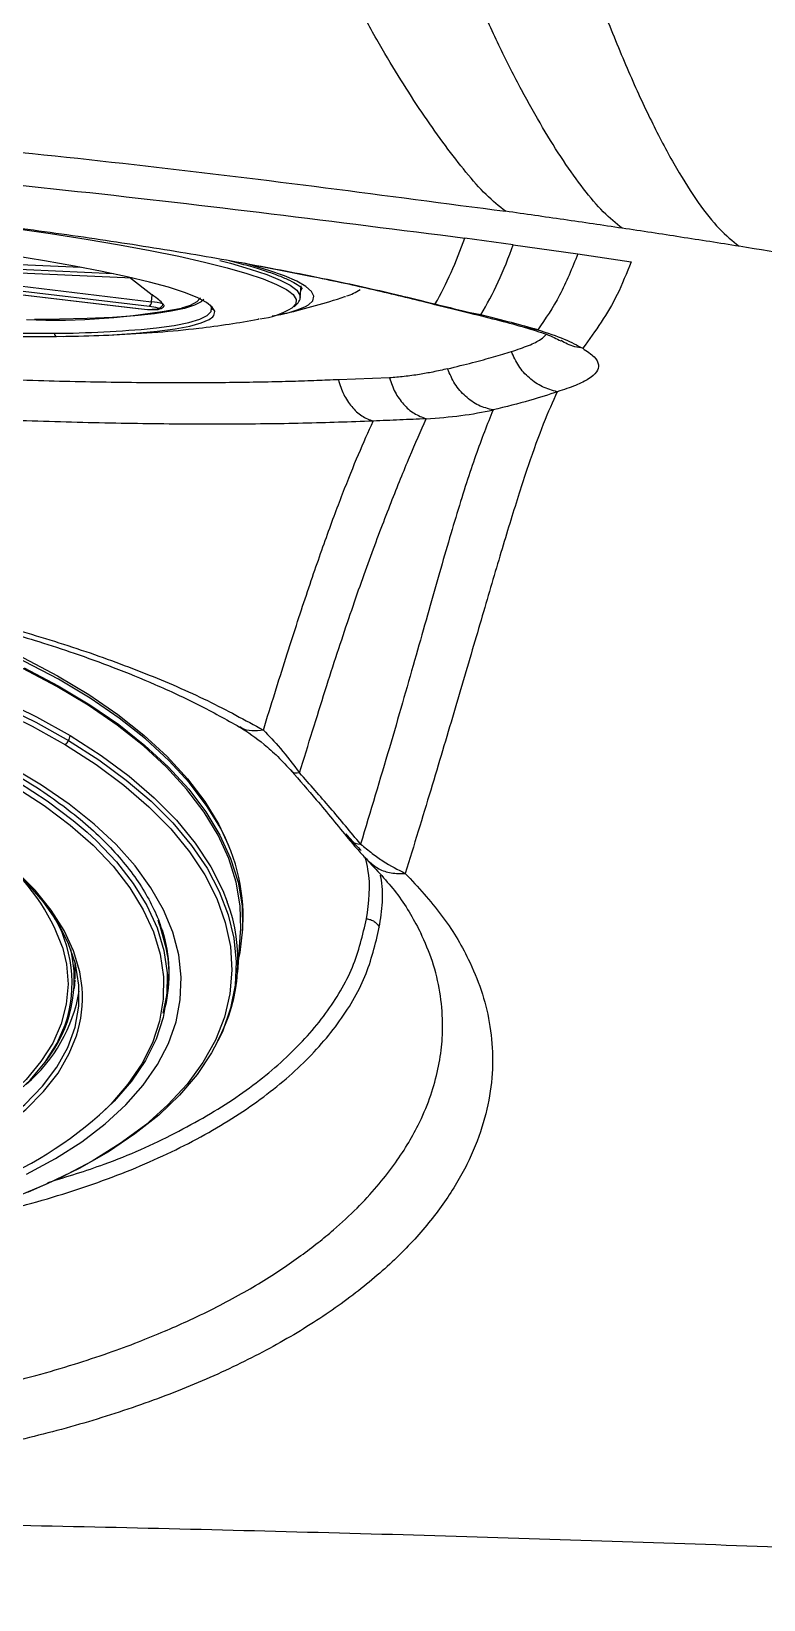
# Model space of a CAD drawing. Extents: x 939 to 1039, y 781 to 934.
# Drawn here: x 997.25 to 1000.24, y 874.99 to 881.4 of the extents above; entities that cross this region are included whole.
import ezdxf

# ---------------------------------------------------------------- set-up
doc = ezdxf.new("R2010")
doc.units = 0
doc.header["$MEASUREMENT"] = 0
doc.layers.add('1', color=4, linetype='Continuous')

# ---------------------------------------------------------------- blocks, each defined once
blk = doc.blocks.new('Envoy')
at = {"layer": '1', "color": 3, "linetype": 'Continuous', "lineweight": 25}
for p, q in [((60.5657, 81.3533), (60.3675, 81.3806)), ((60.5657, 81.3533), (60.8296, 81.3158)), ((57.9161, 81.301), (58.7981, 81.2617)), ((58.9319, 81.235), (57.921, 81.2801)), ((60.8296, 81.3158), (60.9386, 81.2999)), ((60.9386, 81.2999), (61.0473, 81.2839)), ((57.9104, 81.2266), (59.0333, 81.0925)), ((57.9112, 81.2266), (59.0341, 81.0925)), ((59.0787, 81.1009), (57.9558, 81.235)), ((57.9612, 81.2648), (59.0079, 81.2182)), ((57.9619, 81.2647), (59.0085, 81.218)), ((57.9643, 81.2548), (59.0872, 81.1207)), ((58.998, 81.2208), (59.0899, 81.1481)), ((59.6946, 81.1379), (59.6993, 81.1852)), ((59.0333, 81.0925), (59.0341, 81.0925)), ((59.0872, 81.1207), (59.0899, 81.1481)), ((59.337, 81.0895), (59.3324, 81.0891)), ((60.4336, 81.0664), (60.3895, 81.0756)), ((60.6131, 81.0172), (60.6659, 81.0059)), ((60.0596, 80.8097), (59.851, 80.8019)), ((59.44, 78.3825), (59.4511, 78.5453)), ((59.4589, 78.5447), (59.4607, 78.5713)), ((58.7725, 78.3157), (58.7749, 78.3514)), ((59.1513, 78.2997), (59.1333, 78.2149)), ((59.1502, 78.2874), (59.1538, 78.3286))]:
    blk.add_line(p, q, dxfattribs=at)
at = {"layer": '1', "color": 3, "linetype": 'Continuous', "lineweight": 25, "flags": 128}
for points in [[(59.3456, 81.0822), (59.3359, 81.0989), (59.3118, 81.1179), (59.2737, 81.1377), (59.2219, 81.1583), (59.1567, 81.1794), (59.0786, 81.2009), (58.9881, 81.2227), (58.886, 81.2446), (58.773, 81.2664), (58.6498, 81.2879), (58.5174, 81.3091)], [(57.6345, 81.5218), (57.6704, 81.5185), (57.8486, 81.5011), (58.0239, 81.4826), (58.1952, 81.463), (58.3615, 81.4424), (58.5216, 81.421), (58.6748, 81.3989), (58.8199, 81.3762), (58.9561, 81.3531), (59.0826, 81.3297), (59.1986, 81.3062), (59.3034, 81.2827), (59.3963, 81.2594), (59.4768, 81.2363), (59.5443, 81.2137), (59.5986, 81.1916), (59.6391, 81.1703), (59.6482, 81.1642)], [(59.3661, 81.2888), (59.4101, 81.2774), (59.4911, 81.2542), (59.559, 81.2315), (59.6136, 81.2093), (59.6543, 81.1878), (59.6811, 81.1672), (59.6937, 81.1475), (59.6946, 81.1379)], [(59.7162, 81.1005), (59.7286, 81.1076), (59.7469, 81.1247), (59.7513, 81.143), (59.7418, 81.1624), (59.7185, 81.1828), (59.6814, 81.2041), (59.6309, 81.2261), (59.5671, 81.2487), (59.4906, 81.2717), (59.4677, 81.278)], [(59.6482, 81.1642), (59.6657, 81.1498), (59.6782, 81.1302), (59.6766, 81.1118), (59.6624, 81.0958)], [(59.6973, 81.1647), (59.7006, 81.1705), (59.7026, 81.178)], [(59.3006, 81.1294), (59.291, 81.1207), (59.2634, 81.1063), (59.222, 81.0933), (59.1674, 81.0817), (59.0998, 81.0717), (59.0198, 81.0634), (58.9279, 81.0567), (58.8248, 81.0518), (58.7112, 81.0487), (58.609, 81.0475)], [(59.0949, 81.0124), (59.1072, 81.0138), (59.1801, 81.0239), (59.2394, 81.0356), (59.2845, 81.0489), (59.3152, 81.0638), (59.3312, 81.08), (59.3323, 81.0974), (59.3266, 81.1075)], [(59.2874, 81.1371), (59.2868, 81.1355), (59.2731, 81.12), (59.2456, 81.1057), (59.2097, 81.0941)], [(58.6992, 80.9786), (58.8185, 80.9813), (58.9274, 80.9857), (59.025, 80.992), (59.1107, 81), (59.1838, 81.0097), (59.2438, 81.021), (59.2903, 81.0339), (59.323, 81.0482), (59.3375, 81.0591)], [(59.3375, 81.0591), (59.3415, 81.0639), (59.3459, 81.0808), (59.3456, 81.0822)], [(58.5667, 79.625), (58.7058, 79.5521), (58.8349, 79.4748), (58.9534, 79.3935), (59.0607, 79.3086), (59.1562, 79.2206), (59.2394, 79.1299), (59.3098, 79.037), (59.367, 78.9425), (59.4109, 78.8467), (59.441, 78.7504), (59.4573, 78.6538), (59.4596, 78.5577), (59.4481, 78.4624), (59.4442, 78.4439)], [(59.4511, 78.5453), (59.4518, 78.5581), (59.4494, 78.654), (59.4332, 78.7503), (59.4032, 78.8464), (59.3595, 78.9418), (59.3024, 79.0361), (59.2322, 79.1286), (59.1493, 79.2191), (59.0541, 79.3068), (58.9471, 79.3915), (58.8289, 79.4725), (58.7002, 79.5496), (58.5615, 79.6222)], [(59.3487, 79.0052), (59.3116, 79.0636), (59.2412, 79.1565), (59.158, 79.2472), (59.0625, 79.3352), (58.9552, 79.4201), (58.8367, 79.5014), (58.7076, 79.5787), (58.5685, 79.6516), (58.4203, 79.7196), (58.2636, 79.7825), (58.0995, 79.8398), (57.9286, 79.8914), (57.752, 79.9368), (57.6802, 79.9531)], [(55.073, 79.6143), (55.2213, 79.6703), (55.3787, 79.7202), (55.5442, 79.7635), (55.717, 79.8001), (55.896, 79.8298), (56.0802, 79.8524), (56.2687, 79.8677), (56.4603, 79.8757), (56.6541, 79.8764), (56.8488, 79.8697), (57.0435, 79.8556), (57.2371, 79.8343), (57.4283, 79.8059), (57.6163, 79.7705), (57.7999, 79.7284), (57.9781, 79.6797), (58.15, 79.6247), (58.3144, 79.5638), (58.4706, 79.4972), (58.6177, 79.4254), (58.7548, 79.3488)], [(57.9048, 79.911), (57.9264, 79.905), (58.0967, 79.8536), (58.2603, 79.7964), (58.4165, 79.7338), (58.5642, 79.6659), (58.7029, 79.5933), (58.8316, 79.5162), (58.9498, 79.4352), (59.0567, 79.3506), (59.1519, 79.2628), (59.2348, 79.1724), (59.305, 79.0798), (59.3621, 78.9856), (59.4021, 78.8994)], [(58.4724, 79.4732), (58.6154, 79.4031), (58.7489, 79.3284)], [(55.0867, 79.5738), (55.2337, 79.6293), (55.3896, 79.6787), (55.5537, 79.7217), (55.7249, 79.758), (55.9023, 79.7874), (56.0849, 79.8097), (56.2717, 79.8249), (56.4616, 79.8329), (56.6536, 79.8335), (56.8466, 79.8269), (57.0396, 79.813), (57.2314, 79.7919), (57.4209, 79.7637), (57.6072, 79.7286), (57.7892, 79.6869), (57.9658, 79.6386), (58.1361, 79.5841), (58.2991, 79.5237), (58.4539, 79.4578), (58.5996, 79.3866), (58.7355, 79.3107)], [(58.5763, 77.5582), (58.6947, 77.6217), (58.8022, 77.6902), (58.8982, 77.7632), (58.9821, 77.8402), (59.0533, 77.9209), (59.1116, 78.0048), (59.1565, 78.0913), (59.1878, 78.1799), (59.2052, 78.2702), (59.2088, 78.3616), (59.1985, 78.4536), (59.1743, 78.5456), (59.1364, 78.6371), (59.0849, 78.7276), (59.0203, 78.8165), (58.9429, 78.9034), (58.8531, 78.9876), (58.7514, 79.0688), (58.6385, 79.1464), (58.515, 79.2199)], [(55.2656, 79.4011), (55.405, 79.453), (55.5533, 79.4988), (55.7093, 79.5381), (55.8723, 79.5708), (56.0411, 79.5967), (56.2148, 79.6156), (56.3922, 79.6273), (56.5723, 79.6318), (56.754, 79.6291), (56.9362, 79.6193), (57.1177, 79.6022), (57.2974, 79.5781), (57.4742, 79.5472), (57.6471, 79.5095), (57.815, 79.4654), (57.9767, 79.4151), (58.1315, 79.3588), (58.2782, 79.2971), (58.416, 79.2301), (58.5441, 79.1585), (58.6616, 79.0825), (58.7679, 79.0026), (58.8242, 78.9546)], [(55.3293, 79.4012), (55.4126, 79.431), (55.5599, 79.4765), (55.715, 79.5156), (55.877, 79.5481), (56.0448, 79.5738), (56.2174, 79.5926), (56.3938, 79.6042), (56.5728, 79.6087), (56.7534, 79.6061), (56.9345, 79.5962), (57.1149, 79.5793), (57.2935, 79.5554), (57.4693, 79.5246), (57.6411, 79.4872), (57.8079, 79.4433), (57.9687, 79.3933), (58.1225, 79.3374), (58.2684, 79.276), (58.4053, 79.2095), (58.5326, 79.1382), (58.6494, 79.0627), (58.6547, 79.059)], [(58.8037, 78.3185), (58.7941, 78.384), (58.7692, 78.469), (58.7303, 78.5533), (58.6776, 78.6364), (58.6116, 78.7176), (58.5327, 78.7963)], [(58.7355, 79.3107), (58.8607, 79.2303), (58.9746, 79.1461), (59.0765, 79.0584), (59.1659, 78.9677), (59.2423, 78.8746), (59.3051, 78.7795), (59.3542, 78.683), (59.3891, 78.5857), (59.4098, 78.488), (59.416, 78.3906), (59.4078, 78.2939), (59.3853, 78.1986), (59.3484, 78.105), (59.2975, 78.0139), (59.2328, 77.9256), (59.1547, 77.8407), (59.0636, 77.7597), (58.96, 77.6829), (58.8445, 77.6109), (58.7178, 77.544), (58.5806, 77.4826)], [(58.7489, 79.3284), (58.8721, 79.2494), (58.9845, 79.1667), (59.0854, 79.0807), (59.1743, 78.9918), (59.2507, 78.9004), (59.3143, 78.8072), (59.3645, 78.7125), (59.4013, 78.6169), (59.4244, 78.5209), (59.4337, 78.425), (59.4291, 78.3297), (59.4107, 78.2356), (59.3785, 78.143), (59.3708, 78.1254)], [(58.7548, 79.3488), (58.8812, 79.2677), (58.9961, 79.1827), (59.0989, 79.0942), (59.1891, 79.0027), (59.2661, 78.9088), (59.3296, 78.8128), (59.3791, 78.7155), (59.3971, 78.6703)], [(58.6547, 79.059), (58.7551, 78.9833), (58.8488, 78.9007), (58.9302, 78.8151), (58.9986, 78.7273), (59.0537, 78.6377), (59.0951, 78.547), (59.1226, 78.4555), (59.136, 78.364), (59.1351, 78.2729), (59.1202, 78.1829), (59.0911, 78.0944), (59.0481, 78.0081), (58.9914, 77.9245), (58.9215, 77.844), (58.9031, 77.8255)], [(58.1557, 77.5913), (58.2765, 77.6461), (58.3864, 77.7065), (58.4845, 77.772), (58.57, 77.8422), (58.6423, 77.9165), (58.7009, 77.9944), (58.7454, 78.0753), (58.7753, 78.1585), (58.7905, 78.2435), (58.7908, 78.3295), (58.7763, 78.416), (58.7471, 78.5023), (58.7033, 78.5877), (58.6453, 78.6716), (58.5736, 78.7534), (58.4887, 78.8324), (58.3912, 78.9081), (58.3168, 78.9582)], [(58.8242, 78.9546), (58.8622, 78.9194), (58.944, 78.8334), (59.0129, 78.745), (59.0683, 78.6549), (59.11, 78.5636), (59.1376, 78.4716), (59.1511, 78.3795), (59.1502, 78.2879), (59.1352, 78.1973), (59.1059, 78.1083), (59.0627, 78.0215), (59.0057, 77.9373), (58.9353, 77.8563), (58.8729, 77.797)], [(58.7232, 78.4847), (58.7395, 78.4154), (58.7463, 78.3332), (58.7392, 78.2517), (58.7183, 78.1714), (58.6838, 78.0931), (58.6359, 78.0172), (58.575, 77.9442), (58.5015, 77.8748), (58.4159, 77.8094), (58.3189, 77.7485), (58.2111, 77.6925), (58.0934, 77.6418)], [(58.7752, 78.3548), (58.7758, 78.4101), (58.7754, 78.4171)], [(58.1054, 77.6365), (58.2242, 77.6877), (58.333, 77.7442), (58.4309, 77.8057), (58.5173, 77.8717), (58.5915, 77.9418), (58.653, 78.0154), (58.7013, 78.092), (58.735, 78.1679)], [(58.1641, 77.5759), (58.2831, 77.6297), (58.3915, 77.689), (58.4886, 77.7531), (58.5738, 77.8218), (58.6463, 77.8945), (58.7057, 77.9707), (58.7515, 78.0498), (58.7807, 78.1225)], [(59.3708, 78.1254), (59.3328, 78.0526), (59.2737, 77.9648), (59.2016, 77.8801), (59.1169, 77.7989), (59.02, 77.7217), (58.9114, 77.6488), (58.7918, 77.5807), (58.6617, 77.5177), (58.5483, 77.4703)]]:
    blk.add_lwpolyline(points, dxfattribs=at)
at = {"layer": '1', "color": 3, "linetype": 'Continuous', "lineweight": 25}
for centre, radius, start, end in [((58.6449, 96.9623), 15.9838, 260.12515, 270.19468), ((58.6371, 96.8672), 15.8755, 260.12519, 270.19451), ((59.8196, 81.3523), 0.2181, 287.28272, 303.38686), ((58.6844, 83.8965), 2.8512, 267.83132, 280.61622), ((59.1021, 81.6642), 0.5757, 263.21909, 268.22265), ((59.0634, 81.1192), 0.0239, 309.87587, 3.52197), ((59.0595, 80.895), 0.2068, 74.65595, 84.67709), ((59.0619, 80.8493), 0.2725, 74.66382, 84.6693), ((59.5002, 81.3576), 0.308, 275.57378, 301.77669), ((59.5011, 81.6046), 0.5481, 278.33497, 293.11006), ((58.7017, 80.9893), 0.011, 167.08054, 256.39858), ((58.6682, 85.3929), 4.4012, 270.29729, 275.56393), ((58.6942, 79.3558), 0.0611, 312.4884, 333.37878), ((58.7008, 79.3534), 0.0542, 332.49902, 355.15351), ((58.7076, 78.6082), 0.754, 357.19579, 31.76491), ((57.9466, 78.2132), 0.8227, 19.26401, 51.20574), ((58.7536, 78.4291), 0.6872, 331.66713, 20.55495), ((58.2272, 78.3382), 0.5356, 341.4574, 32.17324), ((58.5543, 78.3753), 0.6052, 346.97717, 17.13773), ((58.2363, 78.3525), 0.5356, 321.95423, 13.4755), ((58.16, 78.414), 0.6415, 310.37427, 350.26473), ((58.2992, 78.2782), 0.5061, 342.08527, 4.56956), ((57.8116, 79.0046), 1.6067, 291.10379, 312.7901)]:
    blk.add_arc(centre, radius, start, end, dxfattribs=at)
for points, knots in [([(60.0979, 85.5543), (60.1202, 85.4287), (60.1647, 85.1773), (60.2387, 84.8043), (60.3173, 84.4375), (60.4003, 84.0793), (60.4872, 83.7322), (60.5773, 83.399), (60.6696, 83.0826), (60.7636, 82.7855), (60.8585, 82.5096), (60.9537, 82.2572), (61.0483, 82.0302), (61.1417, 81.8308), (61.2333, 81.6604), (61.3221, 81.5215), (61.408, 81.4126), (61.4616, 81.3689), (61.4884, 81.3471)], [0, 0, 0, 0, 0.062246, 0.124572, 0.186923, 0.249468, 0.312206, 0.375028, 0.437849, 0.500572, 0.563257, 0.625925, 0.688486, 0.750883, 0.813209, 0.875526, 0.937795, 1, 1, 1, 1]), ([(60.534, 81.4899), (60.5078, 81.5108), (60.4554, 81.5527), (60.3727, 81.6476), (60.2886, 81.756), (60.2033, 81.8767), (60.117, 82.0077), (60.0298, 82.1507), (59.9413, 82.311), (59.861, 82.4775), (59.7899, 82.6493), (59.7289, 82.8181), (59.6689, 83.0099), (59.6112, 83.2223), (59.5567, 83.4495), (59.497, 83.7251), (59.4337, 84.0475), (59.3669, 84.4135), (59.3025, 84.7811), (59.2601, 85.0267), (59.2389, 85.1498)], [0, 0, 0, 0, 0.062881, 0.125754, 0.188606, 0.251433, 0.314128, 0.376685, 0.439183, 0.501623, 0.543052, 0.584344, 0.625571, 0.666822, 0.708245, 0.749813, 0.812179, 0.874598, 0.93718, 1, 1, 1, 1]), ([(61.0108, 81.4208), (60.9853, 81.4412), (60.9344, 81.4821), (60.8536, 81.5781), (60.7708, 81.6938), (60.6861, 81.8294), (60.6, 81.9827), (60.5128, 82.154), (60.4245, 82.3451), (60.3453, 82.536), (60.276, 82.7215), (60.2171, 82.8945), (60.159, 83.0822), (60.1024, 83.2838), (60.0475, 83.4968), (59.9857, 83.755), (59.9183, 84.0593), (59.8463, 84.4083), (59.7771, 84.7618), (59.7332, 84.9995), (59.7112, 85.1185)], [0, 0, 0, 0, 0.062875, 0.125739, 0.188584, 0.251403, 0.314091, 0.376639, 0.439131, 0.501576, 0.543011, 0.584315, 0.62556, 0.66683, 0.708267, 0.749835, 0.8122, 0.874607, 0.937184, 1, 1, 1, 1]), ([(45.7552, 81.4899), (46.2453, 81.5547), (47.2255, 81.6842), (48.7019, 81.8266), (50.181, 81.9307), (51.6624, 81.9926), (53.1447, 82.0134), (54.627, 81.9926), (56.1082, 81.9307), (57.5873, 81.8266), (59.0636, 81.6842), (60.0438, 81.5547), (60.534, 81.4899)], [0, 0, 0, 0, 0.100032, 0.200051, 0.300052, 0.400036, 0.500007, 0.599976, 0.699953, 0.799948, 0.899965, 1, 1, 1, 1]), ([(45.9217, 81.3806), (46.4582, 81.4486), (47.5314, 81.5847), (49.1481, 81.7272), (50.7682, 81.8242), (52.3909, 81.8714), (54.0046, 81.8696), (55.6079, 81.82), (57.1989, 81.7226), (58.7866, 81.5813), (59.8406, 81.4475), (60.3675, 81.3806)], [0, 0, 0, 0, 0.111971, 0.223957, 0.335963, 0.447987, 0.560017, 0.670039, 0.780044, 0.890029, 1, 1, 1, 1]), ([(57.5344, 81.5313), (57.6636, 81.5195), (57.9225, 81.496), (58.3042, 81.453), (58.6769, 81.4049), (59.0363, 81.352), (59.3786, 81.2951), (59.6983, 81.2353), (59.9941, 81.1734), (60.1624, 81.1321), (60.2471, 81.1114)], [0, 0, 0, 0, 0.121824, 0.244086, 0.367067, 0.491019, 0.61617, 0.742687, 0.870641, 1, 1, 1, 1]), ([(61.0108, 81.4208), (60.9314, 81.4325), (60.7725, 81.4561), (60.6135, 81.4786), (60.534, 81.4899)], [0, 0, 0, 0, 0.499999, 1, 1, 1, 1]), ([(61.4884, 81.3471), (61.4088, 81.3597), (61.2497, 81.3847), (61.0904, 81.4088), (61.0108, 81.4208)], [0, 0, 0, 0, 0.500002, 1, 1, 1, 1]), ([(60.2471, 81.1114), (60.2693, 81.1531), (60.3137, 81.2364), (60.3496, 81.3325), (60.3675, 81.3806)], [0, 0, 0, 0, 0.500365, 1, 1, 1, 1]), ([(60.4336, 81.0664), (60.4581, 81.1102), (60.5071, 81.1977), (60.5462, 81.3014), (60.5657, 81.3533)], [0, 0, 0, 0, 0.500288, 1, 1, 1, 1]), ([(63.4441, 80.9991), (63.1192, 81.0616), (62.4689, 81.1867), (61.8154, 81.2936), (61.4884, 81.3471)], [0, 0, 0, 0, 0.4996733, 1, 1, 1, 1]), ([(59.4046, 81.289), (59.4314, 81.282), (59.4857, 81.2678), (59.5531, 81.247), (59.6098, 81.2267), (59.6537, 81.2079), (59.6832, 81.1913), (59.6992, 81.1795), (59.7037, 81.1724), (59.7033, 81.1739), (59.7032, 81.1742)], [0, 0, 0, 0, 0.147022, 0.296845, 0.445639, 0.592656, 0.736472, 0.858602, 0.97399, 1, 1, 1, 1]), ([(60.8296, 81.3158), (60.806, 81.2576), (60.7588, 81.141), (60.6969, 81.0509), (60.6659, 81.0059)], [0, 0, 0, 0, 0.499912, 1, 1, 1, 1]), ([(61.0473, 81.2839), (61.0288, 81.2374), (60.9919, 81.1443), (60.9268, 81.0372), (60.8752, 80.9659), (60.8495, 80.9303)], [0, 0, 0, 0, 0.333266, 0.666803, 1, 1, 1, 1]), ([(59.5165, 81.2681), (59.5912, 81.2539), (59.7552, 81.2227), (59.9892, 81.1726), (60.1339, 81.1371), (60.2082, 81.1189)], [0, 0, 0, 0, 0.288673, 0.634238, 1, 1, 1, 1]), ([(59.0842, 81.0888), (59.0915, 81.0886), (59.102, 81.0884), (59.1118, 81.0889), (59.1166, 81.0896), (59.1193, 81.0905), (59.1201, 81.092), (59.1166, 81.0934), (59.1142, 81.0944)], [0, 0, 0, 0, 0.271449, 0.389527, 0.509237, 0.625998, 0.74167, 1, 1, 1, 1]), ([(59.0879, 81.0894), (59.0936, 81.0897), (59.1055, 81.0904), (59.1206, 81.0921), (59.1329, 81.0947), (59.1364, 81.099), (59.1382, 81.1012)], [0, 0, 0, 0, 0.228476, 0.472495, 0.729789, 1, 1, 1, 1]), ([(59.134, 81.1121), (59.1291, 81.1171), (59.1189, 81.1275), (59.0999, 81.141), (59.0899, 81.1481)], [0, 0, 0, 0, 0.477836, 1, 1, 1, 1]), ([(59.1142, 81.0944), (59.1166, 81.0946), (59.1212, 81.0949), (59.1275, 81.0989), (59.1323, 81.1048), (59.1334, 81.1097), (59.134, 81.1121)], [0, 0, 0, 0, 0.25001, 0.500042, 0.750053, 1, 1, 1, 1]), ([(59.1368, 81.1013), (59.1375, 81.1018), (59.1404, 81.1036), (59.1367, 81.1085), (59.134, 81.1121)], [0, 0, 0, 0, 0.248828, 1, 1, 1, 1]), ([(59.6235, 81.071), (59.6289, 81.0721), (59.6723, 81.0812), (59.7571, 81.1045), (59.8376, 81.1272), (59.8788, 81.1422), (59.8797, 81.1425)], [0, 0, 0, 0, 0.0661762, 0.5269416, 0.9892949, 1, 1, 1, 1]), ([(59.6701, 81.0996), (59.6759, 81.1047), (59.6872, 81.1147), (59.6957, 81.1302), (59.6944, 81.1381), (59.6943, 81.1386)], [0, 0, 0, 0, 0.493773, 0.965177, 1, 1, 1, 1]), ([(60.2082, 81.1189), (60.2399, 81.1109), (60.3035, 81.0948), (60.3605, 81.0809), (60.3891, 81.0739)], [0, 0, 0, 0, 0.498789, 1, 1, 1, 1]), ([(60.2471, 81.1114), (60.2797, 81.1033), (60.3451, 81.0872), (60.4041, 81.0733), (60.4336, 81.0664)], [0, 0, 0, 0, 0.498656, 1, 1, 1, 1]), ([(58.7266, 80.9791), (58.7405, 80.9794), (58.8113, 80.9806), (58.9407, 80.9851), (59.1096, 80.9953), (59.2645, 81.0098), (59.4015, 81.0286), (59.4834, 81.0413), (59.5249, 81.0501), (59.5255, 81.0502)], [0, 0, 0, 0, 0.050026, 0.255055, 0.483134, 0.697288, 0.853431, 0.997994, 1, 1, 1, 1]), ([(60.3889, 81.074), (60.4307, 81.0638), (60.5146, 81.0435), (60.5808, 81.0249), (60.6141, 81.0156)], [0, 0, 0, 0, 0.498035, 1, 1, 1, 1]), ([(60.6659, 81.0059), (60.6314, 81.0155), (60.5627, 81.0348), (60.4765, 81.0559), (60.4336, 81.0664)], [0, 0, 0, 0, 0.50214, 1, 1, 1, 1]), ([(60.5585, 80.9172), (60.5829, 80.9254), (60.6319, 80.9419), (60.6793, 80.9653), (60.6944, 80.9808), (60.701, 80.9876)], [0, 0, 0, 0, 0.356753, 0.716887, 1, 1, 1, 1]), ([(60.6116, 81.0163), (60.6439, 81.0066), (60.7085, 80.9871), (60.7426, 80.9697), (60.7597, 80.961)], [0, 0, 0, 0, 0.501494, 1, 1, 1, 1]), ([(60.6659, 81.0059), (60.7045, 80.9933), (60.7818, 80.9682), (60.8269, 80.9429), (60.8495, 80.9303)], [0, 0, 0, 0, 0.500254, 1, 1, 1, 1]), ([(60.8495, 80.9303), (60.8278, 80.9341), (60.7961, 80.9397), (60.7694, 80.9572), (60.761, 80.9628)], [0, 0, 0, 0, 0.68266, 1, 1, 1, 1]), ([(60.2976, 80.8467), (60.3323, 80.8552), (60.4006, 80.872), (60.4876, 80.8958), (60.5347, 80.91), (60.5585, 80.9172)], [0, 0, 0, 0, 0.339918, 0.667759, 1, 1, 1, 1]), ([(60.7456, 80.7528), (60.725, 80.7585), (60.6838, 80.7697), (60.6298, 80.8072), (60.5852, 80.8563), (60.5674, 80.8969), (60.5585, 80.9172)], [0, 0, 0, 0, 0.2499999, 0.4999985, 0.7499955, 1, 1, 1, 1]), ([(60.8495, 80.9303), (60.8669, 80.9185), (60.9011, 80.8955), (60.9173, 80.8636), (60.9096, 80.8338), (60.8773, 80.8057), (60.8247, 80.7788), (60.7718, 80.7614), (60.7456, 80.7528)], [0, 0, 0, 0, 0.178702, 0.351586, 0.519295, 0.682656, 0.84259, 1, 1, 1, 1]), ([(59.851, 80.8019), (59.8218, 80.8007), (59.7609, 80.7981), (59.6606, 80.7949), (59.548, 80.7921), (59.4217, 80.7901), (59.2808, 80.789), (59.1274, 80.789), (58.9648, 80.7904), (58.7976, 80.7932), (58.6214, 80.7976), (58.4398, 80.8036), (58.2561, 80.8111), (58.0796, 80.8196), (57.8409, 80.8329), (57.5361, 80.8529), (57.2873, 80.874), (57.1639, 80.8845)], [0, 0, 0, 0, 0.0428331, 0.0894876, 0.1399663, 0.1942713, 0.2524052, 0.3150338, 0.3776777, 0.4402929, 0.5025489, 0.5699759, 0.633954, 0.6944797, 0.7515494, 0.8767675, 1, 1, 1, 1]), ([(60.2976, 80.8467), (60.2776, 80.8421), (60.2409, 80.8337), (60.1812, 80.8231), (60.1224, 80.8147), (60.0798, 80.8113), (60.0596, 80.8097)], [0, 0, 0, 0, 0.279168, 0.514924, 0.769895, 1, 1, 1, 1]), ([(60.483, 80.6785), (60.4629, 80.6837), (60.4227, 80.6941), (60.3691, 80.7322), (60.3245, 80.7831), (60.3065, 80.8255), (60.2976, 80.8467)], [0, 0, 0, 0, 0.25, 0.499997, 0.750003, 1, 1, 1, 1]), ([(59.851, 80.8019), (59.8576, 80.7814), (59.8707, 80.7405), (59.9044, 80.6903), (59.9456, 80.6515), (59.9774, 80.6392), (59.9933, 80.6331)], [0, 0, 0, 0, 0.250004, 0.499998, 0.750002, 1, 1, 1, 1]), ([(60.0596, 80.8097), (60.0666, 80.7897), (60.0806, 80.7496), (60.1162, 80.7002), (60.1595, 80.6617), (60.193, 80.6489), (60.2098, 80.6426)], [0, 0, 0, 0, 0.250001, 0.500002, 0.750002, 1, 1, 1, 1]), ([(59.9933, 80.6331), (59.8996, 80.6296), (59.7129, 80.6229), (59.395, 80.6195), (59.0555, 80.6213), (58.6952, 80.6292), (58.3191, 80.6431), (57.9316, 80.6633), (57.537, 80.6893), (57.2729, 80.7117), (57.1408, 80.7228)], [0, 0, 0, 0, 0.126467, 0.252214, 0.377427, 0.502273, 0.626875, 0.751323, 0.875684, 1, 1, 1, 1]), ([(60.7456, 80.7528), (60.7269, 80.7116), (60.6895, 80.629), (60.6275, 80.4569), (60.5608, 80.2488), (60.4885, 80.0069), (60.4099, 79.7381), (60.3238, 79.445), (60.2303, 79.131), (60.1597, 78.901), (60.1244, 78.786)], [0, 0, 0, 0, 0.124866, 0.249859, 0.374783, 0.499819, 0.624885, 0.749958, 0.875051, 1, 1, 1, 1]), ([(60.7456, 80.7528), (60.7104, 80.7411), (60.6398, 80.7176), (60.5354, 80.6916), (60.483, 80.6785)], [0, 0, 0, 0, 0.498768, 1, 1, 1, 1]), ([(59.6925, 79.1963), (59.728, 79.3115), (59.7991, 79.5418), (59.8948, 79.8335), (59.9847, 80.0882), (60.0677, 80.3053), (60.1439, 80.4926), (60.1878, 80.5926), (60.2098, 80.6426)], [0, 0, 0, 0, 0.166621, 0.333258, 0.499908, 0.666583, 0.833294, 1, 1, 1, 1]), ([(60.483, 80.6785), (60.4596, 80.6197), (60.4128, 80.5021), (60.3363, 80.263), (60.2549, 79.9826), (60.1642, 79.661), (60.0627, 79.3064), (59.9821, 79.039), (59.9418, 78.9053)], [0, 0, 0, 0, 0.166644, 0.333189, 0.499893, 0.666618, 0.833367, 1, 1, 1, 1]), ([(60.2098, 80.6426), (60.174, 80.641), (60.1026, 80.638), (60.0296, 80.6347), (59.9933, 80.6331)], [0, 0, 0, 0, 0.501922, 1, 1, 1, 1]), ([(60.2098, 80.6426), (60.2585, 80.6462), (60.3581, 80.6536), (60.4408, 80.6701), (60.483, 80.6785)], [0, 0, 0, 0, 0.489183, 1, 1, 1, 1]), ([(59.5446, 79.3713), (59.5757, 79.4717), (59.638, 79.6726), (59.7213, 79.9281), (59.7984, 80.151), (59.869, 80.3402), (59.9344, 80.502), (59.9736, 80.5894), (59.9933, 80.6331)], [0, 0, 0, 0, 0.166635, 0.33327, 0.49992, 0.66659, 0.833302, 1, 1, 1, 1]), ([(57.131, 80.02), (57.2353, 80.0092), (57.4341, 79.9887), (57.7125, 79.947), (57.9565, 79.9026), (58.1666, 79.8574), (58.3442, 79.8138), (58.4948, 79.7727), (58.6348, 79.7308), (58.7796, 79.6833), (58.939, 79.6254), (59.1096, 79.5555), (59.2844, 79.4749), (59.3925, 79.4144), (59.4475, 79.3836)], [0, 0, 0, 0, 0.115986, 0.221031, 0.315125, 0.3983, 0.470615, 0.532145, 0.587454, 0.651669, 0.725856, 0.809792, 0.903204, 1, 1, 1, 1]), ([(57.1352, 80.0336), (57.2527, 80.0213), (57.4877, 79.9968), (57.8325, 79.9426), (58.1662, 79.8762), (58.4849, 79.797), (58.7852, 79.7064), (59.0636, 79.6047), (59.32, 79.4939), (59.47, 79.412), (59.5446, 79.3713)], [0, 0, 0, 0, 0.126999, 0.253757, 0.38011, 0.505891, 0.630926, 0.755047, 0.878112, 1, 1, 1, 1]), ([(55.2445, 79.4146), (55.2665, 79.4234), (55.3303, 79.449), (55.4423, 79.4876), (55.5822, 79.5284), (55.7291, 79.5636), (55.8818, 79.5931), (56.0397, 79.6167), (56.2018, 79.6343), (56.3673, 79.6458), (56.5353, 79.6511), (56.705, 79.6501), (56.8753, 79.6429), (57.0453, 79.6295), (57.2143, 79.6099), (57.3811, 79.5843), (57.5451, 79.5529), (57.7051, 79.5158), (57.8605, 79.4731), (58.0103, 79.4252), (58.1538, 79.3724), (58.2902, 79.3148), (58.4187, 79.2529), (58.5387, 79.187), (58.6495, 79.1176), (58.7505, 79.0449), (58.8413, 78.9695), (58.9214, 78.8918), (58.9903, 78.8122), (59.0481, 78.7313), (59.0934, 78.6493), (59.1215, 78.5865), (59.1305, 78.5512), (59.1325, 78.5434)], [0, 0, 0, 0, 0.01762, 0.051113, 0.084628, 0.118159, 0.151708, 0.185271, 0.218848, 0.252434, 0.286029, 0.31963, 0.353235, 0.386841, 0.420447, 0.454049, 0.487647, 0.521237, 0.554817, 0.588385, 0.621939, 0.655475, 0.688993, 0.722489, 0.755965, 0.789419, 0.822859, 0.856292, 0.889731, 0.923201, 0.95674, 0.990402, 1, 1, 1, 1]), ([(59.4476, 79.384), (59.4805, 79.3623), (59.5305, 79.3296), (59.6037, 79.264), (59.6416, 79.2231), (59.6607, 79.2024)], [0, 0, 0, 0, 0.488216, 0.740774, 1, 1, 1, 1]), ([(59.5446, 79.3713), (59.5288, 79.3694), (59.4972, 79.3657), (59.4644, 79.3726), (59.4507, 79.3832), (59.4484, 79.385)], [0, 0, 0, 0, 0.453715, 0.907437, 1, 1, 1, 1]), ([(59.5446, 79.3713), (59.5673, 79.348), (59.6127, 79.3017), (59.666, 79.2314), (59.6925, 79.1963)], [0, 0, 0, 0, 0.501311, 1, 1, 1, 1]), ([(59.6579, 79.2056), (59.6926, 79.1659), (59.7744, 79.0725), (59.8493, 78.9802), (59.8924, 78.9272)], [0, 0, 0, 0, 0.4255769, 1, 1, 1, 1]), ([(59.6925, 79.1963), (59.6798, 79.1952), (59.6647, 79.194), (59.6615, 79.2037), (59.661, 79.2052)], [0, 0, 0, 0, 0.844028, 1, 1, 1, 1]), ([(59.9418, 78.9053), (59.9009, 78.9548), (59.8212, 79.0512), (59.7347, 79.1488), (59.6925, 79.1963)], [0, 0, 0, 0, 0.512922, 1, 1, 1, 1]), ([(59.944, 78.8794), (59.9343, 78.8894), (59.9161, 78.9081), (59.8938, 78.9346), (59.8834, 78.9469)], [0, 0, 0, 0, 0.532549, 1, 1, 1, 1]), ([(59.8924, 78.9272), (59.8994, 78.9186), (59.9145, 78.9003), (59.9425, 78.8691), (59.9621, 78.8486), (59.9751, 78.8351)], [0, 0, 0, 0, 0.229266, 0.491201, 1, 1, 1, 1]), ([(59.8949, 78.9292), (59.8971, 78.9249), (59.9048, 78.9099), (59.9264, 78.9072), (59.9418, 78.9053)], [0, 0, 0, 0, 0.287442, 1, 1, 1, 1]), ([(59.9418, 78.9053), (59.9578, 78.8926), (59.9892, 78.8677), (60.0481, 78.8241), (60.094, 78.8012), (60.1244, 78.786)], [0, 0, 0, 0, 0.260837, 0.510076, 1, 1, 1, 1]), ([(59.9664, 78.6005), (59.9754, 78.6678), (59.9865, 78.7506), (59.9652, 78.8342), (59.9612, 78.8498)], [0, 0, 0, 0, 0.813409, 1, 1, 1, 1]), ([(60.1244, 78.786), (60.1761, 78.7298), (60.2804, 78.6165), (60.3768, 78.4557), (60.4378, 78.3085), (60.4714, 78.1762), (60.4847, 78.0382), (60.4754, 77.8949), (60.4413, 77.7468), (60.3798, 77.5954), (60.2888, 77.4425), (60.1669, 77.2905), (60.0137, 77.1423), (59.8297, 77.0005), (59.6169, 76.8678), (59.3778, 76.7465), (59.1154, 76.6382), (58.8332, 76.5444), (58.5345, 76.4657), (58.2223, 76.4029), (57.8997, 76.3562), (57.5694, 76.3258), (57.234, 76.3121), (56.8956, 76.3137), (56.6703, 76.3287), (56.5577, 76.3362)], [0, 0, 0, 0, 0.050656, 0.102149, 0.137309, 0.173372, 0.210536, 0.248974, 0.288793, 0.330014, 0.372562, 0.416269, 0.460909, 0.506192, 0.55183, 0.597578, 0.643244, 0.688698, 0.733868, 0.778737, 0.823326, 0.867678, 0.911856, 0.955936, 1, 1, 1, 1]), ([(59.9716, 78.8371), (60.0151, 78.7911), (60.1069, 78.6939), (60.1612, 78.5928), (60.1899, 78.5395)], [0, 0, 0, 0, 0.473318, 1, 1, 1, 1]), ([(59.9748, 78.8356), (59.9878, 78.8246), (60.0141, 78.8023), (60.0663, 78.7849), (60.105, 78.7857), (60.1244, 78.786)], [0, 0, 0, 0, 0.3282129, 0.6641075, 1, 1, 1, 1]), ([(60.0184, 78.5657), (60.029, 78.6342), (60.0399, 78.7051), (60.0231, 78.7767), (60.0225, 78.7791)], [0, 0, 0, 0, 0.965754, 1, 1, 1, 1]), ([(58.6641, 77.5236), (58.742, 77.5475), (58.9296, 77.605), (59.1885, 77.722), (59.4399, 77.8683), (59.6469, 78.0326), (59.8061, 78.2113), (59.9191, 78.4012), (59.9506, 78.5341), (59.9664, 78.6005)], [0, 0, 0, 0, 0.105886, 0.254905, 0.403924, 0.552943, 0.701962, 0.850981, 1, 1, 1, 1]), ([(59.1536, 78.3286), (59.1537, 78.3293), (59.1641, 78.3778), (59.155, 78.4677), (59.1269, 78.556), (59.1143, 78.5955)], [0, 0, 0, 0, 0.007456, 0.555829, 1, 1, 1, 1]), ([(59.9664, 78.6005), (59.972, 78.5996), (59.9832, 78.5978), (59.9983, 78.59), (60.0109, 78.5793), (60.0159, 78.5702), (60.0184, 78.5657)], [0, 0, 0, 0, 0.24999, 0.499997, 0.749997, 1, 1, 1, 1]), ([(56.5804, 76.5642), (56.6784, 76.5577), (56.8825, 76.5441), (57.2011, 76.5418), (57.4607, 76.5523), (57.6568, 76.5676), (57.7873, 76.5804), (57.9135, 76.5958), (58.0301, 76.6125), (58.1463, 76.6313), (58.2826, 76.6565), (58.4438, 76.6912), (58.6113, 76.7335), (58.7688, 76.7795), (58.9082, 76.8256), (59.0306, 76.8708), (59.1371, 76.914), (59.24, 76.9594), (59.3414, 77.0083), (59.4427, 77.062), (59.5355, 77.116), (59.6204, 77.1701), (59.6977, 77.2238), (59.7678, 77.277), (59.8457, 77.3414), (59.9277, 77.4175), (60.0091, 77.5055), (60.0771, 77.5917), (60.1329, 77.6755), (60.1833, 77.7668), (60.2257, 77.8656), (60.257, 77.9719), (60.2742, 78.0751), (60.2793, 78.1848), (60.2685, 78.3018), (60.2396, 78.4248), (60.2047, 78.5044), (60.1876, 78.5433)], [0, 0, 0, 0, 0.045333, 0.094446, 0.14733, 0.166586, 0.187402, 0.209775, 0.227711, 0.244577, 0.267482, 0.296419, 0.327673, 0.356548, 0.383047, 0.407173, 0.428928, 0.448315, 0.47254, 0.495946, 0.518533, 0.540302, 0.561255, 0.581392, 0.600715, 0.632674, 0.663266, 0.692491, 0.720352, 0.746852, 0.782045, 0.816055, 0.848886, 0.880543, 0.920852, 0.961346, 1, 1, 1, 1]), ([(58.0682, 77.3308), (58.1259, 77.3388), (58.3116, 77.3647), (58.6022, 77.4359), (58.9329, 77.5416), (59.2276, 77.6713), (59.4825, 77.8207), (59.6934, 77.9878), (59.8553, 78.1697), (59.9704, 78.3629), (60.0024, 78.4981), (60.0184, 78.5657)], [0, 0, 0, 0, 0.0533194, 0.1716546, 0.2899897, 0.408325, 0.5266595, 0.6449952, 0.7633301, 0.8816651, 1, 1, 1, 1]), ([(41.0033, 75.8507), (41.4531, 75.8787), (42.3547, 75.9349), (43.7194, 76), (45.0946, 76.0535), (46.4792, 76.0955), (47.8629, 76.1276), (49.244, 76.151), (50.6208, 76.1667), (52.0002, 76.1754), (53.3891, 76.1776), (54.7862, 76.1731), (56.1898, 76.1616), (57.5903, 76.1428), (58.9859, 76.1158), (60.3668, 76.0799), (61.7316, 76.0341), (63.0783, 75.9769), (64.4142, 75.9081), (65.2964, 75.8493), (65.7365, 75.82)], [0, 0, 0, 0, 0.055394, 0.111026, 0.166858, 0.222854, 0.278981, 0.334205, 0.389498, 0.444836, 0.500193, 0.556553, 0.612883, 0.669158, 0.725349, 0.781427, 0.836363, 0.891128, 0.945686, 1, 1, 1, 1])]:
    blk.add_open_spline(points, degree=3, knots=knots, dxfattribs=at)

msp = doc.modelspace()

# ---------------------------------------------------------------- block references
at = {"layer": '1'}
msp.add_blockref('Envoy', (938.6538, 799.1744), dxfattribs=at)

doc.saveas('drawing.dxf')
